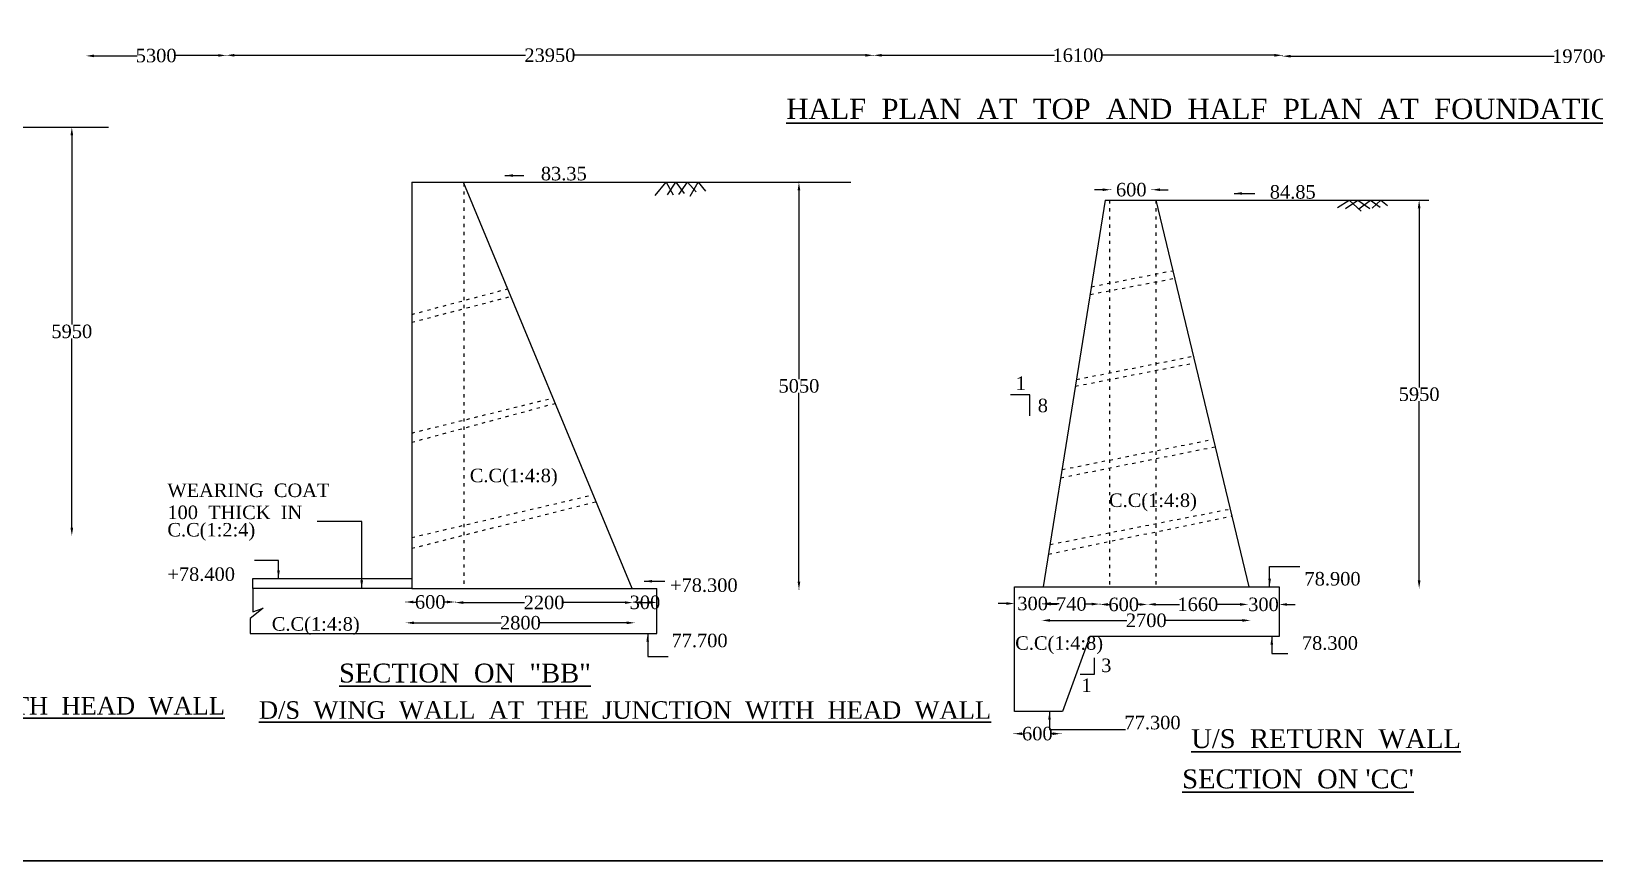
# Model space of a CAD drawing. Header units: millimetres. Extents: x 4535 to 233444, y 7325 to 109761.
# Drawn here: x 39092 to 96961, y 7325 to 38015 of the extents above; entities that cross this region are included whole.
import ezdxf

# ---------------------------------------------------------------- set-up
doc = ezdxf.new("R2010")
doc.units = ezdxf.units.MM
doc.header["$MEASUREMENT"] = 0
doc.linetypes.add('ACAD_ISO03W100', pattern=[30, 12, -18])
for name, color, linetype in [('DIM', 5, 'Continuous'), ('DO LINE', 3, 'Continuous'), ('DWG.LINE', 10, 'Continuous'), ('HATCH', 2, 'Continuous'), ('TEXT', 7, 'Continuous')]:
    doc.layers.add(name, color=color, linetype=linetype)
doc.layers.add('TITLE', color=7, linetype='Continuous', lineweight=30)
doc.styles.get("Standard").update_dxf_attribs({"font": 'TIMES.TTF', "height": 500})
doc.dimstyles.get("Standard").update_dxf_attribs({"dimtxt": 500, "dimasz": 300, "dimexe": 0.18, "dimexo": 0.0625, "dimgap": 0.09, "dimtad": 0, "dimtih": 1, "dimtoh": 1, "dimdec": 0, "dimzin": 0, "dimdsep": 46, "dimtxsty": 'Standard', "dimcen": 300, "dimclre": 256, "dimclrt": 4, "dimadec": 0, "dimazin": 0, "dimtfac": 1, "dimtdec": 0, "dimtofl": 0, "dimtmove": 0, "dimatfit": 3, "dimfxl": 5, "dimfxlon": 1, "dimtolj": 1, "dimtzin": 0, "dimarcsym": 0})

# ---------------------------------------------------------------- blocks, each defined once
blk = doc.blocks.new('*D43')
at = {"layer": 'Defpoints', "color": 0, "linetype": 'ByBlock', "ltscale": 0.2}
for p in [(41119, 37103), (46310, 37122), (46310, 37122)]:
    blk.add_point(p, dxfattribs=at)
at = {"layer": 'DIM', "lineweight": -2, "ltscale": 0.2}
blk.add_line((41119, 37103), (41119, 37104), dxfattribs=at)
at = {"layer": 'DIM', "color": 0, "linetype": 'ByBlock', "lineweight": -2, "ltscale": 0.2}
for p, q in [((41419, 37104), (43007, 37110)), ((46010, 37121), (44422, 37115))]:
    blk.add_line(p, q, dxfattribs=at)
at = {"layer": 'DIM', "linetype": 'ByBlock', "lineweight": -2, "ltscale": 0.2}
blk.add_line((46310, 37122), (46310, 37122), dxfattribs=at)
at = {"layer": 'DIM', "color": 0, "linetype": 'ByBlock', "ltscale": 0.2}
for points in [[(41419, 37154), (41419, 37054), (41119, 37103)], [(46010, 37171), (46010, 37071), (46310, 37122)]]:
    blk.add_solid(points, dxfattribs=at)
at = {"layer": 'DIM', "color": 4, "linetype": 'ByBlock', "ltscale": 0.2, "insert": (43715, 37113), "char_height": 500, "attachment_point": 5}
blk.add_mtext('\\A1;5300', dxfattribs=at)
blk = doc.blocks.new('*D44')
at = {"layer": 'Defpoints', "color": 0, "linetype": 'ByBlock', "ltscale": 0.2}
for p in [(46310, 37122), (70267, 37126), (70267, 37122)]:
    blk.add_point(p, dxfattribs=at)
at = {"layer": 'DIM', "lineweight": -2, "ltscale": 0.2}
blk.add_line((46310, 37122), (46310, 37126), dxfattribs=at)
at = {"layer": 'DIM', "color": 0, "linetype": 'ByBlock', "lineweight": -2, "ltscale": 0.2}
for p, q in [((46610, 37126), (57387, 37126)), ((69967, 37126), (59190, 37126))]:
    blk.add_line(p, q, dxfattribs=at)
at = {"layer": 'DIM', "linetype": 'ByBlock', "lineweight": -2, "ltscale": 0.2}
blk.add_line((70267, 37122), (70267, 37126), dxfattribs=at)
at = {"layer": 'DIM', "color": 0, "linetype": 'ByBlock', "ltscale": 0.2}
for points in [[(46610, 37176), (46610, 37076), (46310, 37126)], [(69967, 37176), (69967, 37076), (70267, 37126)]]:
    blk.add_solid(points, dxfattribs=at)
at = {"layer": 'DIM', "color": 4, "linetype": 'ByBlock', "ltscale": 0.2, "insert": (58288, 37126), "char_height": 500, "attachment_point": 5}
blk.add_mtext('\\A1;23950', dxfattribs=at)
blk = doc.blocks.new('*D45')
at = {"layer": 'Defpoints', "color": 0, "linetype": 'ByBlock', "ltscale": 0.2}
for p in [(70267, 37122), (85403, 37125), (85403, 37122)]:
    blk.add_point(p, dxfattribs=at)
at = {"layer": 'DIM', "lineweight": -2, "ltscale": 0.2}
blk.add_line((70267, 37122), (70267, 37125), dxfattribs=at)
at = {"layer": 'DIM', "color": 0, "linetype": 'ByBlock', "lineweight": -2, "ltscale": 0.2}
for p, q in [((70567, 37125), (76969, 37125)), ((85103, 37125), (78702, 37125))]:
    blk.add_line(p, q, dxfattribs=at)
at = {"layer": 'DIM', "linetype": 'ByBlock', "lineweight": -2, "ltscale": 0.2}
blk.add_line((85403, 37122), (85403, 37125), dxfattribs=at)
at = {"layer": 'DIM', "color": 0, "linetype": 'ByBlock', "ltscale": 0.2}
for points in [[(70567, 37175), (70567, 37075), (70267, 37125)], [(85103, 37175), (85103, 37075), (85403, 37125)]]:
    blk.add_solid(points, dxfattribs=at)
at = {"layer": 'DIM', "color": 4, "linetype": 'ByBlock', "ltscale": 0.2, "insert": (77835, 37125), "char_height": 500, "attachment_point": 5}
blk.add_mtext('\\A1;16100', dxfattribs=at)
blk = doc.blocks.new('*D46')
at = {"layer": 'Defpoints', "color": 0, "linetype": 'ByBlock', "ltscale": 0.2}
for p in [(85403, 37122), (107253, 37122), (107253, 37092)]:
    blk.add_point(p, dxfattribs=at)
at = {"layer": 'DIM', "lineweight": -2, "ltscale": 0.2}
blk.add_line((85403, 37097), (85403, 37092), dxfattribs=at)
at = {"layer": 'DIM', "color": 0, "linetype": 'ByBlock', "lineweight": -2, "ltscale": 0.2}
for p, q in [((85703, 37092), (95462, 37092)), ((106953, 37092), (97195, 37092))]:
    blk.add_line(p, q, dxfattribs=at)
at = {"layer": 'DIM', "linetype": 'ByBlock', "lineweight": -2, "ltscale": 0.2}
blk.add_line((107253, 37097), (107253, 37092), dxfattribs=at)
at = {"layer": 'DIM', "color": 0, "linetype": 'ByBlock', "ltscale": 0.2}
for points in [[(85703, 37142), (85703, 37042), (85403, 37092)], [(106953, 37142), (106953, 37042), (107253, 37092)]]:
    blk.add_solid(points, dxfattribs=at)
at = {"layer": 'DIM', "color": 4, "linetype": 'ByBlock', "ltscale": 0.2, "insert": (96328, 37092), "char_height": 500, "attachment_point": 5}
blk.add_mtext('\\A1;19700', dxfattribs=at)
blk = doc.blocks.new('*D90')
at = {"layer": 'Defpoints', "color": 0, "linetype": 'ByBlock', "ltscale": 0.2}
for p in [(40573, 34461), (40573, 19353), (40593, 19353)]:
    blk.add_point(p, dxfattribs=at)
at = {"layer": 'DIM', "lineweight": -2, "ltscale": 0.2}
blk.add_line((40588, 34461), (40593, 34461), dxfattribs=at)
at = {"layer": 'DIM', "color": 0, "linetype": 'ByBlock', "lineweight": -2, "ltscale": 0.2}
for p, q in [((40593, 34161), (40593, 27162)), ((40593, 19653), (40593, 26652))]:
    blk.add_line(p, q, dxfattribs=at)
at = {"layer": 'DIM', "linetype": 'ByBlock', "lineweight": -2, "ltscale": 0.2}
blk.add_line((40588, 19353), (40593, 19353), dxfattribs=at)
at = {"layer": 'DIM', "color": 0, "linetype": 'ByBlock', "ltscale": 0.2}
for points in [[(40543, 34161), (40643, 34161), (40593, 34461)], [(40543, 19653), (40643, 19653), (40593, 19353)]]:
    blk.add_solid(points, dxfattribs=at)
at = {"layer": 'DIM', "color": 4, "linetype": 'ByBlock', "ltscale": 0.2, "insert": (40593, 26907), "char_height": 500, "attachment_point": 5}
blk.add_mtext('\\A1;5950', dxfattribs=at)
blk = doc.blocks.new('*D91')
at = {"layer": 'Defpoints', "color": 0, "linetype": 'ByBlock', "ltscale": 0.2}
for p in [(67513, 32426), (67506, 17355), (67513, 17355)]:
    blk.add_point(p, dxfattribs=at)
at = {"layer": 'DIM', "lineweight": -2, "ltscale": 0.2}
blk.add_line((67511, 32426), (67506, 32426), dxfattribs=at)
at = {"layer": 'DIM', "color": 0, "linetype": 'ByBlock', "lineweight": -2, "ltscale": 0.2}
for p, q in [((67506, 32126), (67506, 25145)), ((67506, 17655), (67506, 24636))]:
    blk.add_line(p, q, dxfattribs=at)
at = {"layer": 'DIM', "linetype": 'ByBlock', "lineweight": -2, "ltscale": 0.2}
blk.add_line((67511, 17355), (67506, 17355), dxfattribs=at)
at = {"layer": 'DIM', "color": 0, "linetype": 'ByBlock', "ltscale": 0.2}
for points in [[(67456, 32126), (67556, 32126), (67506, 32426)], [(67456, 17655), (67556, 17655), (67506, 17355)]]:
    blk.add_solid(points, dxfattribs=at)
at = {"layer": 'DIM', "color": 4, "linetype": 'ByBlock', "ltscale": 0.2, "insert": (67506, 24890), "char_height": 500, "attachment_point": 5}
blk.add_mtext('\\A1;5050', dxfattribs=at)
blk = doc.blocks.new('*D92')
at = {"layer": 'Defpoints', "color": 0, "linetype": 'ByBlock', "ltscale": 0.2}
for p in [(52939, 16906), (54779, 16906), (54779, 16897)]:
    blk.add_point(p, dxfattribs=at)
at = {"layer": 'DIM', "lineweight": -2, "ltscale": 0.2}
blk.add_line((52939, 16902), (52939, 16897), dxfattribs=at)
at = {"layer": 'DIM', "color": 0, "linetype": 'ByBlock', "lineweight": -2, "ltscale": 0.2}
for p, q in [((53239, 16897), (53334, 16897)), ((54479, 16897), (54384, 16897))]:
    blk.add_line(p, q, dxfattribs=at)
at = {"layer": 'DIM', "linetype": 'ByBlock', "lineweight": -2, "ltscale": 0.2}
blk.add_line((54779, 16902), (54779, 16897), dxfattribs=at)
at = {"layer": 'DIM', "color": 0, "linetype": 'ByBlock', "ltscale": 0.2}
for points in [[(53239, 16947), (53239, 16847), (52939, 16897)], [(54479, 16947), (54479, 16847), (54779, 16897)]]:
    blk.add_solid(points, dxfattribs=at)
at = {"layer": 'DIM', "color": 4, "linetype": 'ByBlock', "ltscale": 0.2, "insert": (53859, 16897), "char_height": 500, "attachment_point": 5}
blk.add_mtext('\\A1;600', dxfattribs=at)
blk = doc.blocks.new('*D93')
at = {"layer": 'Defpoints', "color": 0, "linetype": 'ByBlock', "ltscale": 0.2}
for p in [(54779, 16897), (61363, 16897), (61363, 16876)]:
    blk.add_point(p, dxfattribs=at)
at = {"layer": 'DIM', "lineweight": -2, "ltscale": 0.2}
blk.add_line((54779, 16881), (54779, 16876), dxfattribs=at)
at = {"layer": 'DIM', "color": 0, "linetype": 'ByBlock', "lineweight": -2, "ltscale": 0.2}
for p, q in [((55079, 16876), (57354, 16876)), ((61063, 16876), (58788, 16876))]:
    blk.add_line(p, q, dxfattribs=at)
at = {"layer": 'DIM', "linetype": 'ByBlock', "lineweight": -2, "ltscale": 0.2}
blk.add_line((61363, 16881), (61363, 16876), dxfattribs=at)
at = {"layer": 'DIM', "color": 0, "linetype": 'ByBlock', "ltscale": 0.2}
for points in [[(55079, 16926), (55079, 16826), (54779, 16876)], [(61063, 16926), (61063, 16826), (61363, 16876)]]:
    blk.add_solid(points, dxfattribs=at)
at = {"layer": 'DIM', "color": 4, "linetype": 'ByBlock', "ltscale": 0.2, "insert": (58071, 16876), "char_height": 500, "attachment_point": 5}
blk.add_mtext('\\A1;2200', dxfattribs=at)
blk = doc.blocks.new('*D94')
at = {"layer": 'Defpoints', "color": 0, "linetype": 'ByBlock', "ltscale": 0.2}
for p in [(61363, 16881), (62249, 16881), (62249, 16881)]:
    blk.add_point(p, dxfattribs=at)
at = {"layer": 'DIM', "lineweight": -2, "ltscale": 0.2}
blk.add_line((61363, 16881), (61363, 16881), dxfattribs=at)
at = {"layer": 'DIM', "color": 0, "linetype": 'ByBlock', "lineweight": -2, "ltscale": 0.2}
blk.add_line((61663, 16881), (61949, 16881), dxfattribs=at)
at = {"layer": 'DIM', "linetype": 'ByBlock', "lineweight": -2, "ltscale": 0.2}
blk.add_line((62249, 16881), (62249, 16881), dxfattribs=at)
at = {"layer": 'DIM', "color": 0, "linetype": 'ByBlock', "ltscale": 0.2}
for points in [[(61663, 16931), (61663, 16831), (61363, 16881)], [(61949, 16931), (61949, 16831), (62249, 16881)]]:
    blk.add_solid(points, dxfattribs=at)
at = {"layer": 'DIM', "color": 4, "linetype": 'ByBlock', "ltscale": 0.2, "insert": (61806, 16881), "char_height": 500, "attachment_point": 5}
blk.add_mtext('\\A1;300', dxfattribs=at)
blk = doc.blocks.new('*D95')
at = {"layer": 'Defpoints', "color": 0, "linetype": 'ByBlock', "ltscale": 0.2}
for p in [(52961, 16151), (61431, 16151), (61431, 16127)]:
    blk.add_point(p, dxfattribs=at)
at = {"layer": 'DIM', "lineweight": -2, "ltscale": 0.2}
blk.add_line((52961, 16132), (52961, 16127), dxfattribs=at)
at = {"layer": 'DIM', "color": 0, "linetype": 'ByBlock', "lineweight": -2, "ltscale": 0.2}
for p, q in [((53261, 16127), (56479, 16127)), ((61131, 16127), (57913, 16127))]:
    blk.add_line(p, q, dxfattribs=at)
at = {"layer": 'DIM', "linetype": 'ByBlock', "lineweight": -2, "ltscale": 0.2}
blk.add_line((61431, 16132), (61431, 16127), dxfattribs=at)
at = {"layer": 'DIM', "color": 0, "linetype": 'ByBlock', "ltscale": 0.2}
for points in [[(53261, 16177), (53261, 16077), (52961, 16127)], [(61131, 16177), (61131, 16077), (61431, 16127)]]:
    blk.add_solid(points, dxfattribs=at)
at = {"layer": 'DIM', "color": 4, "linetype": 'ByBlock', "ltscale": 0.2, "insert": (57196, 16127), "char_height": 500, "attachment_point": 5}
blk.add_mtext('\\A1;2800', dxfattribs=at)
blk = doc.blocks.new('*D115')
at = {"layer": 'Defpoints', "color": 0, "linetype": 'ByBlock', "ltscale": 0.2}
for p in [(79042, 32214), (80571, 32214), (80571, 32152)]:
    blk.add_point(p, dxfattribs=at)
at = {"layer": 'DIM', "color": 0, "linetype": 'ByBlock', "lineweight": -2, "ltscale": 0.2}
for p, q in [((78742, 32152), (78442, 32152)), ((80871, 32152), (81171, 32152))]:
    blk.add_line(p, q, dxfattribs=at)
at = {"layer": 'DIM', "lineweight": -2, "ltscale": 0.2}
blk.add_line((79042, 32157), (79042, 32151), dxfattribs=at)
at = {"layer": 'DIM', "linetype": 'ByBlock', "lineweight": -2, "ltscale": 0.2}
blk.add_line((80571, 32157), (80571, 32151), dxfattribs=at)
at = {"layer": 'DIM', "color": 0, "linetype": 'ByBlock', "ltscale": 0.2}
for points in [[(78742, 32202), (78742, 32102), (79042, 32152)], [(80871, 32202), (80871, 32102), (80571, 32152)]]:
    blk.add_solid(points, dxfattribs=at)
at = {"layer": 'DIM', "color": 4, "linetype": 'ByBlock', "ltscale": 0.2, "insert": (79806, 32152), "char_height": 500, "attachment_point": 5}
blk.add_mtext('\\A1;600', dxfattribs=at)
blk = doc.blocks.new('*D116')
at = {"layer": 'Defpoints', "color": 0, "linetype": 'ByBlock', "ltscale": 0.2}
for p in [(90451, 31767), (90451, 17397), (90462, 17397)]:
    blk.add_point(p, dxfattribs=at)
at = {"layer": 'DIM', "lineweight": -2, "ltscale": 0.2}
blk.add_line((90457, 31767), (90462, 31767), dxfattribs=at)
at = {"layer": 'DIM', "color": 0, "linetype": 'ByBlock', "lineweight": -2, "ltscale": 0.2}
for p, q in [((90462, 31467), (90462, 24837)), ((90462, 17697), (90462, 24327))]:
    blk.add_line(p, q, dxfattribs=at)
at = {"layer": 'DIM', "linetype": 'ByBlock', "lineweight": -2, "ltscale": 0.2}
blk.add_line((90457, 17397), (90462, 17397), dxfattribs=at)
at = {"layer": 'DIM', "color": 0, "linetype": 'ByBlock', "ltscale": 0.2}
for points in [[(90412, 31467), (90512, 31467), (90462, 31767)], [(90412, 17697), (90512, 17697), (90462, 17397)]]:
    blk.add_solid(points, dxfattribs=at)
at = {"layer": 'DIM', "color": 4, "linetype": 'ByBlock', "ltscale": 0.2, "insert": (90462, 24582), "char_height": 500, "attachment_point": 5}
blk.add_mtext('\\A1;5950', dxfattribs=at)
blk = doc.blocks.new('*D117')
at = {"layer": 'Defpoints', "color": 0, "linetype": 'ByBlock', "ltscale": 0.2}
for p in [(75460, 12045), (77199, 12045), (77199, 12025)]:
    blk.add_point(p, dxfattribs=at)
at = {"layer": 'DIM', "lineweight": -2, "ltscale": 0.2}
blk.add_line((75460, 12030), (75460, 12024), dxfattribs=at)
at = {"layer": 'DIM', "color": 0, "linetype": 'ByBlock', "lineweight": -2, "ltscale": 0.2}
for p, q in [((75760, 12025), (75805, 12025)), ((76899, 12025), (76854, 12025))]:
    blk.add_line(p, q, dxfattribs=at)
at = {"layer": 'DIM', "linetype": 'ByBlock', "lineweight": -2, "ltscale": 0.2}
blk.add_line((77199, 12030), (77199, 12024), dxfattribs=at)
at = {"layer": 'DIM', "color": 0, "linetype": 'ByBlock', "ltscale": 0.2}
for points in [[(75760, 12075), (75760, 11975), (75460, 12025)], [(76899, 12075), (76899, 11975), (77199, 12025)]]:
    blk.add_solid(points, dxfattribs=at)
at = {"layer": 'DIM', "color": 4, "linetype": 'ByBlock', "ltscale": 0.2, "insert": (76330, 12025), "char_height": 500, "attachment_point": 5}
blk.add_mtext('\\A1;600', dxfattribs=at)
blk = doc.blocks.new('*D118')
at = {"layer": 'Defpoints', "color": 0, "linetype": 'ByBlock', "ltscale": 0.2}
for p in [(76533, 16840), (75485, 16776), (76533, 16776)]:
    blk.add_point(p, dxfattribs=at)
at = {"layer": 'DIM', "color": 0, "linetype": 'ByBlock', "lineweight": -2, "ltscale": 0.2}
for p, q in [((75185, 16840), (74885, 16840)), ((76833, 16840), (77133, 16840))]:
    blk.add_line(p, q, dxfattribs=at)
at = {"layer": 'DIM', "lineweight": -2, "ltscale": 0.2}
blk.add_line((75485, 16835), (75485, 16840), dxfattribs=at)
at = {"layer": 'DIM', "linetype": 'ByBlock', "lineweight": -2, "ltscale": 0.2}
blk.add_line((76533, 16835), (76533, 16840), dxfattribs=at)
at = {"layer": 'DIM', "color": 0, "linetype": 'ByBlock', "ltscale": 0.2}
for points in [[(75185, 16890), (75185, 16790), (75485, 16840)], [(76833, 16890), (76833, 16790), (76533, 16840)]]:
    blk.add_solid(points, dxfattribs=at)
at = {"layer": 'DIM', "color": 4, "linetype": 'ByBlock', "ltscale": 0.2, "insert": (76156, 16840), "char_height": 500, "attachment_point": 5}
blk.add_mtext('\\A1;300', dxfattribs=at)
blk = doc.blocks.new('*D119')
at = {"layer": 'Defpoints', "color": 0, "linetype": 'ByBlock', "ltscale": 0.2}
for p in [(76533, 16835), (78643, 16835), (78643, 16821)]:
    blk.add_point(p, dxfattribs=at)
at = {"layer": 'DIM', "lineweight": -2, "ltscale": 0.2}
blk.add_line((76533, 16826), (76533, 16821), dxfattribs=at)
at = {"layer": 'DIM', "color": 0, "linetype": 'ByBlock', "lineweight": -2, "ltscale": 0.2}
for p, q in [((76833, 16821), (77061, 16821)), ((78343, 16821), (78115, 16821))]:
    blk.add_line(p, q, dxfattribs=at)
at = {"layer": 'DIM', "linetype": 'ByBlock', "lineweight": -2, "ltscale": 0.2}
blk.add_line((78643, 16826), (78643, 16821), dxfattribs=at)
at = {"layer": 'DIM', "color": 0, "linetype": 'ByBlock', "ltscale": 0.2}
for points in [[(76833, 16871), (76833, 16771), (76533, 16821)], [(78343, 16871), (78343, 16771), (78643, 16821)]]:
    blk.add_solid(points, dxfattribs=at)
at = {"layer": 'DIM', "color": 4, "linetype": 'ByBlock', "ltscale": 0.2, "insert": (77588, 16821), "char_height": 500, "attachment_point": 5}
blk.add_mtext('\\A1;740', dxfattribs=at)
blk = doc.blocks.new('*D120')
at = {"layer": 'Defpoints', "color": 0, "linetype": 'ByBlock', "ltscale": 0.2}
for p in [(78643, 16826), (80413, 16826), (80413, 16806)]:
    blk.add_point(p, dxfattribs=at)
at = {"layer": 'DIM', "lineweight": -2, "ltscale": 0.2}
blk.add_line((78643, 16811), (78643, 16806), dxfattribs=at)
at = {"layer": 'DIM', "color": 0, "linetype": 'ByBlock', "lineweight": -2, "ltscale": 0.2}
for p, q in [((78943, 16806), (79003, 16806)), ((80113, 16806), (80053, 16806))]:
    blk.add_line(p, q, dxfattribs=at)
at = {"layer": 'DIM', "linetype": 'ByBlock', "lineweight": -2, "ltscale": 0.2}
blk.add_line((80413, 16811), (80413, 16806), dxfattribs=at)
at = {"layer": 'DIM', "color": 0, "linetype": 'ByBlock', "ltscale": 0.2}
for points in [[(78943, 16856), (78943, 16756), (78643, 16806)], [(80113, 16856), (80113, 16756), (80413, 16806)]]:
    blk.add_solid(points, dxfattribs=at)
at = {"layer": 'DIM', "color": 4, "linetype": 'ByBlock', "ltscale": 0.2, "insert": (79528, 16806), "char_height": 500, "attachment_point": 5}
blk.add_mtext('\\A1;600', dxfattribs=at)
blk = doc.blocks.new('*D121')
at = {"layer": 'Defpoints', "color": 0, "linetype": 'ByBlock', "ltscale": 0.2}
for p in [(80413, 16806), (84127, 16810), (84127, 16806)]:
    blk.add_point(p, dxfattribs=at)
at = {"layer": 'DIM', "lineweight": -2, "ltscale": 0.2}
blk.add_line((80413, 16806), (80413, 16810), dxfattribs=at)
at = {"layer": 'DIM', "color": 0, "linetype": 'ByBlock', "lineweight": -2, "ltscale": 0.2}
for p, q in [((80713, 16810), (81588, 16810)), ((83827, 16810), (82952, 16810))]:
    blk.add_line(p, q, dxfattribs=at)
at = {"layer": 'DIM', "linetype": 'ByBlock', "lineweight": -2, "ltscale": 0.2}
blk.add_line((84127, 16806), (84127, 16810), dxfattribs=at)
at = {"layer": 'DIM', "color": 0, "linetype": 'ByBlock', "ltscale": 0.2}
for points in [[(80713, 16860), (80713, 16760), (80413, 16810)], [(83827, 16860), (83827, 16760), (84127, 16810)]]:
    blk.add_solid(points, dxfattribs=at)
at = {"layer": 'DIM', "color": 4, "linetype": 'ByBlock', "ltscale": 0.2, "insert": (82270, 16810), "char_height": 500, "attachment_point": 5}
blk.add_mtext('\\A1;1660', dxfattribs=at)
blk = doc.blocks.new('*D122')
at = {"layer": 'Defpoints', "color": 0, "linetype": 'ByBlock', "ltscale": 0.2}
for p in [(84127, 16806), (85275, 16806), (85275, 16806)]:
    blk.add_point(p, dxfattribs=at)
at = {"layer": 'DIM', "color": 0, "linetype": 'ByBlock', "lineweight": -2, "ltscale": 0.2}
for p, q in [((83827, 16806), (83527, 16806)), ((85575, 16806), (85875, 16806))]:
    blk.add_line(p, q, dxfattribs=at)
at = {"layer": 'DIM', "lineweight": -2, "ltscale": 0.2}
blk.add_line((84127, 16806), (84127, 16806), dxfattribs=at)
at = {"layer": 'DIM', "linetype": 'ByBlock', "lineweight": -2, "ltscale": 0.2}
blk.add_line((85275, 16806), (85275, 16806), dxfattribs=at)
at = {"layer": 'DIM', "color": 0, "linetype": 'ByBlock', "ltscale": 0.2}
for points in [[(83827, 16856), (83827, 16756), (84127, 16806)], [(85575, 16856), (85575, 16756), (85275, 16806)]]:
    blk.add_solid(points, dxfattribs=at)
at = {"layer": 'DIM', "color": 4, "linetype": 'ByBlock', "ltscale": 0.2, "insert": (84701, 16806), "char_height": 500, "attachment_point": 5}
blk.add_mtext('\\A1;300', dxfattribs=at)
blk = doc.blocks.new('*D123')
at = {"layer": 'Defpoints', "color": 0, "linetype": 'ByBlock', "ltscale": 0.2}
for p in [(84223, 16216), (76500, 16198), (84223, 16198)]:
    blk.add_point(p, dxfattribs=at)
at = {"layer": 'DIM', "lineweight": -2, "ltscale": 0.2}
blk.add_line((76500, 16211), (76500, 16217), dxfattribs=at)
at = {"layer": 'DIM', "color": 0, "linetype": 'ByBlock', "lineweight": -2, "ltscale": 0.2}
for p, q in [((76800, 16216), (79644, 16216)), ((83923, 16216), (81079, 16216))]:
    blk.add_line(p, q, dxfattribs=at)
at = {"layer": 'DIM', "linetype": 'ByBlock', "lineweight": -2, "ltscale": 0.2}
blk.add_line((84223, 16211), (84223, 16217), dxfattribs=at)
at = {"layer": 'DIM', "color": 0, "linetype": 'ByBlock', "ltscale": 0.2}
for points in [[(76800, 16266), (76800, 16166), (76500, 16216)], [(83923, 16266), (83923, 16166), (84223, 16216)]]:
    blk.add_solid(points, dxfattribs=at)
at = {"layer": 'DIM', "color": 4, "linetype": 'ByBlock', "ltscale": 0.2, "insert": (80361, 16216), "char_height": 500, "attachment_point": 5}
blk.add_mtext('\\A1;2700', dxfattribs=at)

msp = doc.modelspace()

# ---------------------------------------------------------------- linework, layer by layer
at = {"layer": 'DO LINE', "linetype": 'ACAD_ISO03W100', "ltscale": 10}
for points in [[(55099.3, 32390), (55099.3, 17396.9)], [(78999.4, 31767), (78999.4, 17458.6)], [(80712.1, 31767), (80712.1, 17458.6)], [(78330.9, 28563.1), (81340.6, 29155.8)], [(53172.9, 27537.4), (56721.7, 28484.5)], [(78285.3, 28278.7), (81408.8, 28872.7)], [(53172.9, 27246.7), (56896.1, 28218.8)], [(77740.6, 24881.6), (82160.7, 25749)], [(77780.9, 25133.2), (82102.2, 25992)], [(53172.9, 23149.9), (58398.9, 24446.8)], [(53172.9, 22807.9), (58481.5, 24248.1)], [(77197.6, 21495.7), (82908.5, 22642.2)], [(77245.9, 21796.9), (82841.5, 22920.5)], [(53172.9, 19284.5), (59887.5, 20863.6)], [(53172.9, 18883.6), (59993.7, 20607.8)], [(76801.4, 19025.1), (83462.8, 20339.6)], [(76744, 18667.2), (83525.4, 20079.7)]]:
    msp.add_lwpolyline(points, dxfattribs=at)
at = {"layer": 'DWG.LINE', "linetype": 'ByBlock', "ltscale": 0.2}
for points in [[(26388.6, 34461.1), (41950.4, 34461.1)], [(53172.9, 32425.6), (53172.9, 17396.9), (47289.8, 17396.9), (47289.8, 17764.3), (53172.9, 17764.3)], [(53172.9, 32425.6), (69431.2, 32425.6)], [(61327.5, 17396.9), (55099.3, 32390)], [(78844.7, 31767), (76550.1, 17458.6)], [(78844.7, 31767), (90818.2, 31767)], [(80712.1, 31767), (84156.3, 17458.6)], [(76054.6, 23785.2), (76054.6, 24561.1), (75334.5, 24561.1)], [(47289.8, 17396.9), (47289.8, 16536.6), (47674.3, 16666.1), (47196.5, 16292), (47196.5, 15726.6), (62249.3, 15726.6), (62249.3, 17396.9)], [(53172.9, 17396.9), (62249.3, 17396.9)], [(78434.9, 14828.1), (78434.9, 14217.6), (77916.7, 14217.6)]]:
    msp.add_lwpolyline(points, dxfattribs=at)
msp.add_lwpolyline([(85275.1, 17458.6), (85275.1, 15620.2), (78271.2, 15620.2), (77257.5, 12840.5), (75484.6, 12840.5), (75484.6, 17458.6), (85275.1, 17458.6)], close=True, dxfattribs=at)
at = {"layer": 'HATCH', "linetype": 'ByBlock', "ltscale": 0.2}
for points in [[(62180.1, 31936.6), (62586.2, 32425.6), (62852.9, 31962)], [(62645.7, 31968.4), (62952.6, 32425.6), (63257.8, 32015)], [(63063.4, 31978), (63376.7, 32425.6), (63707.7, 32076)], [(63482.8, 31912.6), (63780.5, 32425.6), (64051.2, 32103.7)], [(87435.5, 31493), (87867.9, 31767), (88314.3, 31363.9)], [(87730.3, 31459.7), (88188.6, 31767), (88634.6, 31453.5)], [(88225.7, 31443.8), (88656.5, 31767), (89017.9, 31512.2)], [(88726, 31464.3), (89047.4, 31767), (89287.3, 31565.8)]]:
    msp.add_lwpolyline(points, dxfattribs=at)
at = {"layer": 'TITLE', "linetype": 'ByBlock', "ltscale": 0.2}
for points in [[(4534.7, 109760.6), (233172.7, 109760.6), (233172.7, 7324.6), (4534.7, 7324.6)], [(233172.7, 109760.6), (4534.7, 109760.6), (4534.7, 7324.6), (233172.7, 7324.6)]]:
    msp.add_lwpolyline(points, close=True, dxfattribs=at)

# ---------------------------------------------------------------- texts
at = {"layer": 'TEXT', "linetype": 'ByBlock', "ltscale": 0.2}
for s, p in [('83.35', (57954.2, 32499.4)), ('84.85', (84933, 31820.9)), ('1', (75527.3, 24742.5)), ('8', (76344.9, 23919.9)), ('C.C(1:4:8)', (55324.1, 21329.1)), ('WEARING  COAT', (44130, 20780.9)), ('C.C(1:4:8)', (78982.9, 20413.2)), ('100  THICK  IN', (44130, 19964.1)), ('C.C(1:2:4)', (44130, 19321.8)), ('+78.400', (44130, 17678.9)), ('78.900', (86217.7, 17507.8)), ('+78.300', (62734.4, 17270.7)), ('C.C(1:4:8)', (47995.8, 15836.2)), ('77.700', (62789.1, 15223.3)), ('C.C(1:4:8)', (75511.6, 15129.3)), ('78.300', (86120.6, 15129.3)), ('3', (78693.1, 14303.9)), ('1', (77964.6, 13569.4)), ('77.300', (79554.7, 12186.6))]:
    msp.add_text(s, height=500, dxfattribs=at).set_placement(p)
at = {"layer": 'TITLE', "linetype": 'ByBlock', "ltscale": 0.2}
for s, height, p in [('%%UHALF  PLAN  AT  TOP  AND  HALF  PLAN  AT  FOUNDATION', 750, (67038.5, 34769.2)), ('%%USECTION  ON  "BB"', 700, (50483.7, 13918.1)), ('%%UU/S  WING  WALL  AT  THE  JUNCTION  WITH  HEAD  WALL', 650, (19158.9, 12733.3)), ('%%UD/S  WING  WALL  AT  THE  JUNCTION  WITH  HEAD  WALL', 650, (47516.5, 12575.3)), ('%%UU/S  RETURN  WALL', 700, (82024, 11491.9)), ("%%USECTION  ON 'CC'", 700, (81690.7, 10002.4))]:
    msp.add_text(s, height=height, dxfattribs=at).set_placement(p)

# ---------------------------------------------------------------- dimensions: what is measured, and where the dimension line sits
at = {"layer": 'DIM', "linetype": 'ByBlock', "ltscale": 0.2}
for p1, p2, distance, text, picture, middle in [((41119, 37103.4), (46310.1, 37121.9), 0, '5300', '*D43', (43714.5, 37112.6)), ((46310.1, 37121.9), (70266.8, 37121.9), 4.1, '23950', '*D44', (58288.5, 37126.1)), ((70266.8, 37122), (85403.5, 37122), 2.8, '16100', '*D45', (77835.1, 37124.8)), ((85403.5, 37122), (107252.6, 37122), -30, '19700', '*D46', (96328, 37092.1)), ((40573, 34461.1), (40573, 19352.6), 19.8, '5950', '*D90', (40592.8, 26906.8)), ((67513.5, 32425.6), (67513.5, 17354.8), -7.7, '5050', '*D91', (67505.8, 24890.2)), ((79041.6, 32214), (80571.1, 32214), -62.5, '600', '*D115', (79806.4, 32151.5)), ((90451, 31767), (90451, 17396.9), 11.1, '5950', '*D116', (90462.1, 24581.9)), ((52939.4, 16906.1), (54778.9, 16906.1), -8.8, '600', '*D92', (53859.1, 16897.3)), ((54778.9, 16897.1), (61362.9, 16897.1), -20.9, '2200', '*D93', (58070.9, 16876.2)), ((76533, 16835.2), (78642.5, 16835.2), -14.4, '740', '*D119', (77587.8, 16820.7)), ((78642.5, 16825.7), (80413.2, 16825.7), -19.7, '600', '*D120', (79527.9, 16806)), ((80413.2, 16805.9), (84126.8, 16805.9), 4.4, '1660', '*D121', (82270, 16810.3)), ((84126.8, 16805.9), (85275.1, 16805.9), 0, '300', '*D122', (84700.9, 16805.9)), ((52960.6, 16151), (61431.3, 16151), -23.6, '2800', '*D95', (57195.9, 16127.4)), ((76500.2, 16198.2), (84222.8, 16198.2), 18.3, '2700', '*D123', (80361.5, 16216.4)), ((75460.4, 12045.1), (77198.9, 12045.1), -20.6, '600', '*D117', (76329.6, 12024.6))]:
    dim = msp.add_aligned_dim(p1=p1, p2=p2, distance=distance, text=text, dimstyle='Standard', dxfattribs=at)
    dim.commit()
    dim.dimension.update_dxf_attribs({"geometry": picture, "text_midpoint": middle})
for base, p1, p2, picture, middle in [((62249.3, 16881.2), (61362.9, 16881.2), (62249.3, 16881.2), '*D94', (61806.1, 16881.2)), ((76533, 16840.2), (75484.6, 16776.1), (76533, 16776.1), '*D118', (76156.2, 16840.2))]:
    dim = msp.add_linear_dim(base=base, p1=p1, p2=p2, angle=0, text='300', dimstyle='Standard', dxfattribs=at)
    dim.commit()
    dim.dimension.update_dxf_attribs({"geometry": picture, "text_midpoint": middle, "dimtype": 161})

# ---------------------------------------------------------------- leaders
for points in [[(56625.6, 32676.4), (57322.9, 32676.4)], [(83610.8, 32014.2), (84383.1, 32014.2)], [(51322.4, 17396.9), (51322.4, 19877.8), (49678.6, 19877.8)], [(48242.9, 17764.3), (48242.9, 18432.6), (47355.5, 18432.6)], [(84926.9, 17458.6), (84926.9, 18207), (86048.2, 18207)], [(61772.7, 17664.6), (62541.3, 17664.6)], [(61907.6, 15726.6), (61907.6, 14879.9), (62660, 14879.9)], [(85007.4, 15620.2), (85007.4, 14990.8), (85602, 14990.8)], [(76779.8, 12840.5), (76779.8, 12184.7), (79592.2, 12184.7)]]:
    msp.add_leader(points, dimstyle='Standard', override={"dimgap": 0.09, "dimtad": 0}, dxfattribs=at)

doc.saveas('drawing.dxf')
